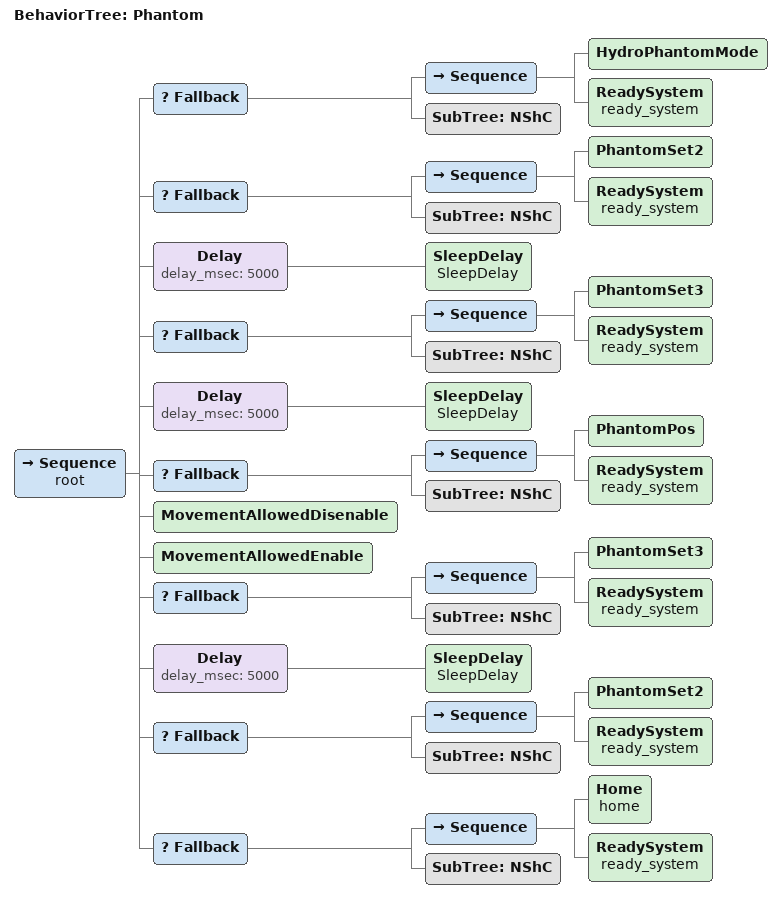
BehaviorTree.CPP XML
<root BTCPP_format="4" >

<!--Работа с устройством верификации-->
    <BehaviorTree ID="Phantom">
        <Sequence name="root">

        <!--"cmd":"hydro_phantom_mode"-->
            <Fallback>
                <Sequence>
                    <HydroPhantomMode/>
                    <ReadySystem   name="ready_system"/>
                </Sequence>
                <SubTree ID="NShC"/>
            </Fallback>

        <!--Подаётся команда "move":"phantom_set2"-->
            <Fallback>
                <Sequence>
                    <PhantomSet2/>
                    <ReadySystem   name="ready_system"/>
                </Sequence>
                <SubTree ID="NShC"/>
            </Fallback>

        <!--Медработник -->
        <Delay delay_msec="5000">
                       <SleepDelay name="SleepDelay"/>
        </Delay>

        <!--Подаётся команда "move":"phantom_set3".-->
            <Fallback>
                <Sequence>
                    <PhantomSet3/>
                    <ReadySystem   name="ready_system"/>
                </Sequence>
                <SubTree ID="NShC"/>
            </Fallback>

        <!--Медработник -->
        <Delay delay_msec="5000">
                       <SleepDelay name="SleepDelay"/>
        </Delay>

        <!--Подаётся команда "move":"phantom_pos".-->
            <Fallback>
                <Sequence>
                    <PhantomPos/>
                    <ReadySystem   name="ready_system"/>
                </Sequence>
                <SubTree ID="NShC"/>
            </Fallback>

        <MovementAllowedDisenable/>

        <!--настройка пика Брэгга-->

        <MovementAllowedEnable/>

        <!--Подаётся команда "move":"phantom_set3".-->
            <Fallback>
                <Sequence>
                    <PhantomSet3/>
                    <ReadySystem   name="ready_system"/>
                </Sequence>
                <SubTree ID="NShC"/>
            </Fallback>

        <!--Медработник -->
        <Delay delay_msec="5000">
                       <SleepDelay name="SleepDelay"/>
        </Delay>

        <!--Подаётся команда "move":"phantom_set2"-->
            <Fallback>
                <Sequence>
                    <PhantomSet2/>
                    <ReadySystem   name="ready_system"/>
                </Sequence>
                <SubTree ID="NShC"/>
            </Fallback>

        <!--"move":"home" -->
        <Fallback>
            <Sequence>
                <Home   name="home"/>
                <ReadySystem   name="ready_system"/>
            </Sequence>
            <SubTree ID="NShC"/>
        </Fallback>

        </Sequence>
    </BehaviorTree>
 </root>
